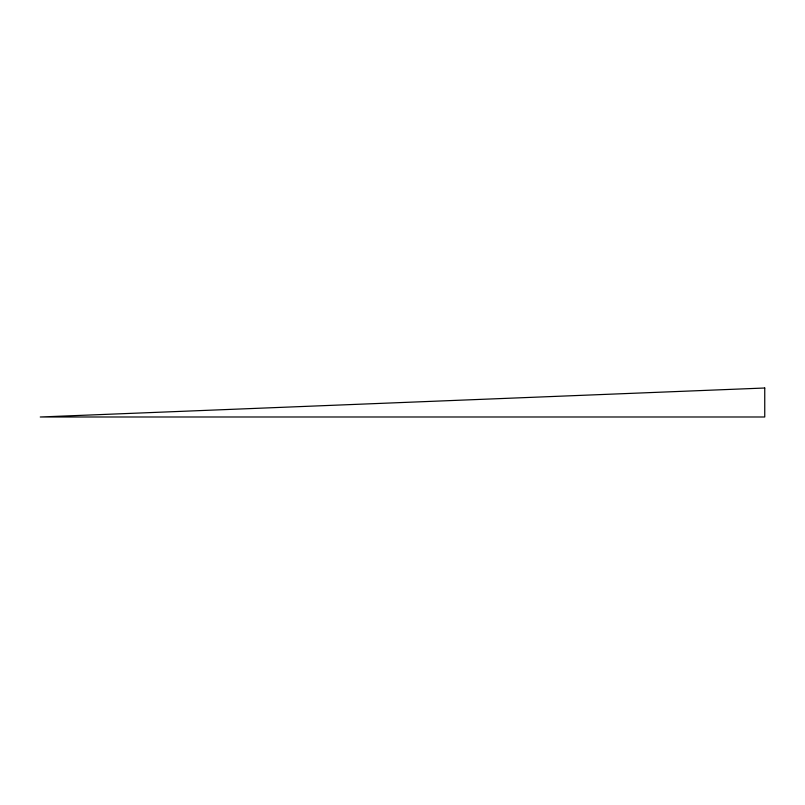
<?xml version="1.0" encoding="UTF-8"?>
<svg xmlns="http://www.w3.org/2000/svg" width="805" height="805" viewBox="0 0 805 805"><rect width="100%" height="100%" fill="white"/><g stroke="black" fill="none" stroke-linecap="round" stroke-linejoin="round"><path stroke-width="1.21" d="M764.75 388.01L40.25 416.99L764.75 416.99L764.75 388.01"/></g></svg>
